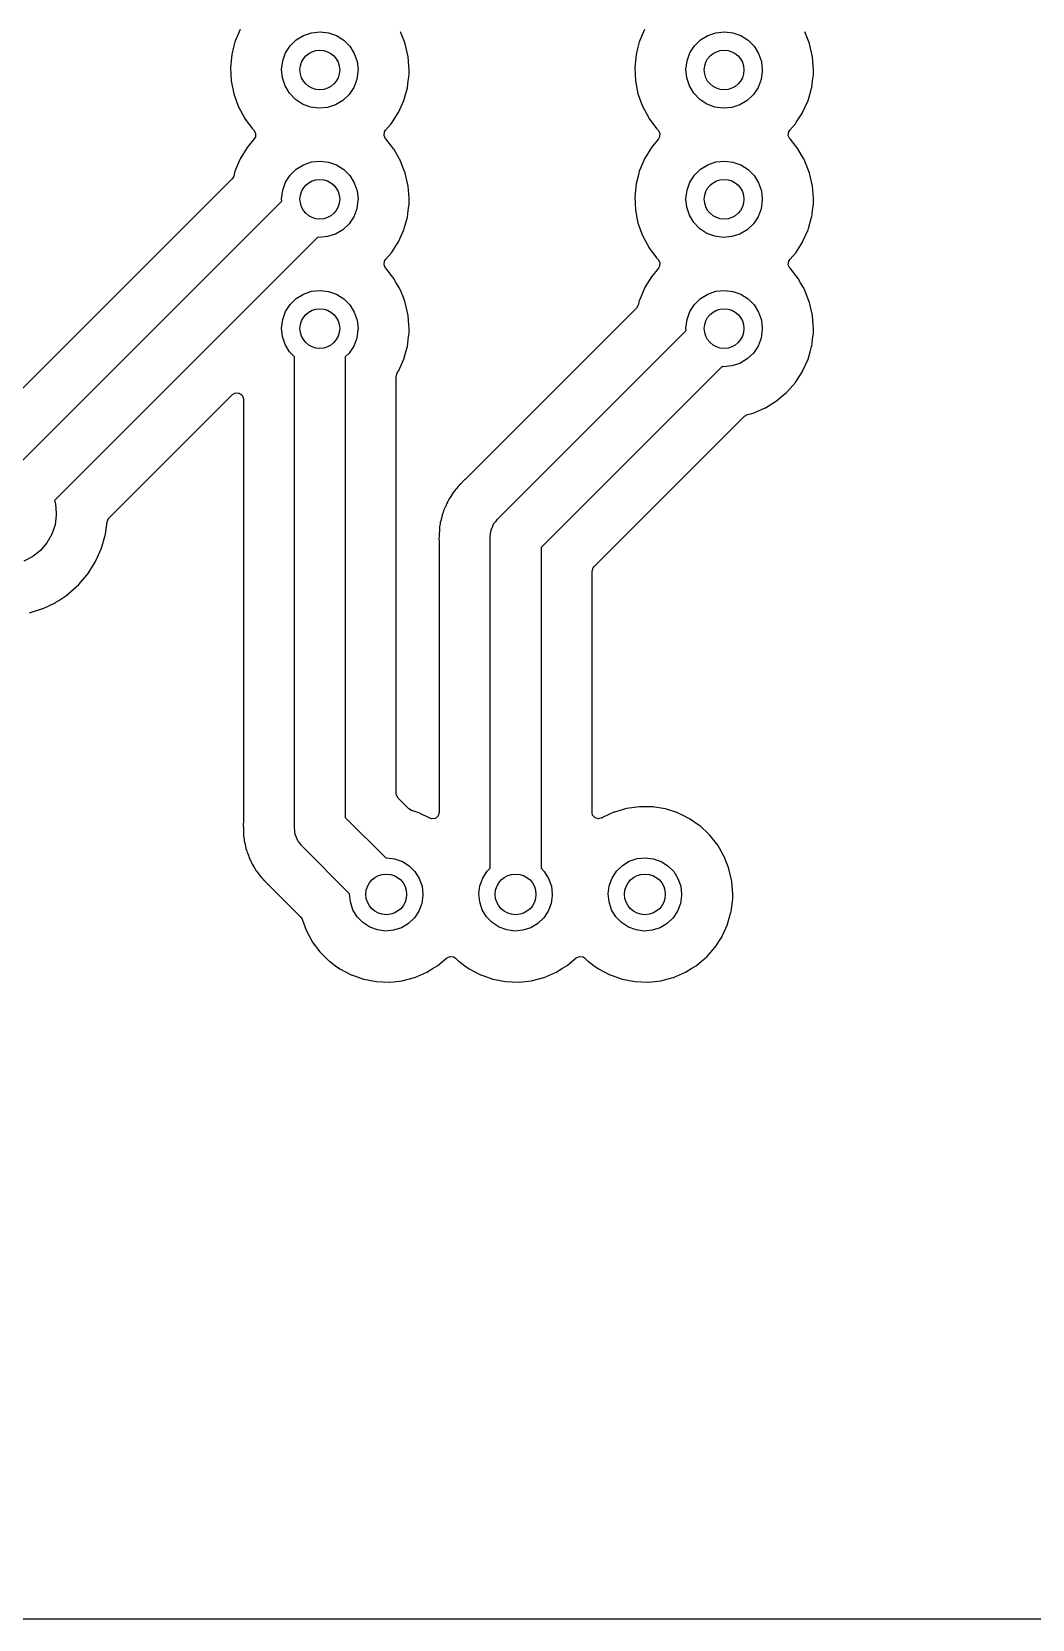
# Model space of a CAD drawing. Extents: x 1.63 to 4.81, y -6.15 to -3.83.
# Drawn here: x 3.259 to 4.032, y -6.148 to -4.92 of the extents above; entities that cross this region are included whole.
import ezdxf

# ---------------------------------------------------------------- set-up
doc = ezdxf.new("R2010")
doc.units = 0
doc.header["$MEASUREMENT"] = 0
doc.layers.add('BLACK', color=7, linetype='CONTINUOUS')

msp = doc.modelspace()

# ---------------------------------------------------------------- linework, layer by layer
at = {"layer": 'BLACK', "linetype": 'CONTINUOUS'}
for p, q in [((3.41965, -4.91879), (3.41587, -4.92781)), ((3.46312, -4.92673), (3.46873, -4.92328)), ((3.46873, -4.92328), (3.47496, -4.92116)), ((3.47496, -4.92116), (3.48151, -4.92047)), ((3.48151, -4.92047), (3.48804, -4.92125)), ((3.48804, -4.92125), (3.49424, -4.92346)), ((3.54732, -4.92962), (3.54374, -4.92042)), ((3.73225, -4.91879), (3.72847, -4.92781)), ((3.77572, -4.92673), (3.78133, -4.92328)), ((3.78133, -4.92328), (3.78756, -4.92116)), ((3.78756, -4.92116), (3.7941, -4.92047)), ((3.7941, -4.92047), (3.80064, -4.92125)), ((3.80064, -4.92125), (3.80684, -4.92346)), ((3.85992, -4.92962), (3.85634, -4.92042)), ((3.41464, -4.93247), (3.41324, -4.938)), ((3.41571, -4.92825), (3.41464, -4.93247)), ((3.41576, -4.92807), (3.41571, -4.92825)), ((3.41571, -4.92825), (3.41571, -4.92825)), ((3.41587, -4.92781), (3.41576, -4.92807)), ((3.45485, -4.93687), (3.45842, -4.93134)), ((3.45842, -4.93134), (3.46312, -4.92673)), ((3.49424, -4.92346), (3.4998, -4.92699)), ((3.4998, -4.92699), (3.50444, -4.93166)), ((3.50444, -4.93166), (3.50793, -4.93724)), ((3.54739, -4.92979), (3.54732, -4.92962)), ((3.54965, -4.93978), (3.54739, -4.92979)), ((3.72724, -4.93247), (3.72584, -4.938)), ((3.72831, -4.92825), (3.72724, -4.93247)), ((3.72836, -4.92807), (3.72831, -4.92825)), ((3.72831, -4.92825), (3.72831, -4.92825)), ((3.72847, -4.92781), (3.72836, -4.92807)), ((3.76745, -4.93687), (3.77102, -4.93134)), ((3.77102, -4.93134), (3.77572, -4.92673)), ((3.80684, -4.92346), (3.8124, -4.92699)), ((3.8124, -4.92699), (3.81704, -4.93166)), ((3.81704, -4.93166), (3.82053, -4.93724)), ((3.85999, -4.92979), (3.85992, -4.92962)), ((3.86225, -4.93978), (3.85999, -4.92979)), ((3.41324, -4.938), (3.41221, -4.94819)), ((3.45177, -4.94959), (3.4526, -4.94306)), ((3.4526, -4.94306), (3.45485, -4.93687)), ((3.50793, -4.93724), (3.51009, -4.94346)), ((3.51009, -4.94346), (3.51083, -4.95)), ((3.54966, -4.93997), (3.54965, -4.93978)), ((3.54992, -4.94346), (3.54966, -4.93997)), ((3.54966, -4.93997), (3.54966, -4.93997)), ((3.55041, -4.95), (3.54992, -4.94346)), ((3.72584, -4.938), (3.72481, -4.94819)), ((3.76437, -4.94959), (3.7652, -4.94306)), ((3.7652, -4.94306), (3.76745, -4.93687)), ((3.82053, -4.93724), (3.82269, -4.94346)), ((3.82269, -4.94346), (3.82343, -4.95)), ((3.86226, -4.93997), (3.86225, -4.93978)), ((3.86252, -4.94346), (3.86226, -4.93997)), ((3.86226, -4.93997), (3.86226, -4.93997)), ((3.86301, -4.95), (3.86252, -4.94346)), ((3.41221, -4.94819), (3.4127, -4.95842)), ((3.4127, -4.95842), (3.4147, -4.96847)), ((3.45242, -4.95614), (3.45177, -4.94959)), ((3.45449, -4.96239), (3.45242, -4.95614)), ((3.5099, -4.95734), (3.50756, -4.9635)), ((3.51082, -4.95082), (3.5099, -4.95734)), ((3.51083, -4.95), (3.51082, -4.95082)), ((3.54902, -4.96378), (3.5497, -4.95849)), ((3.5497, -4.95849), (3.5503, -4.95374)), ((3.5503, -4.95374), (3.55032, -4.95362)), ((3.5503, -4.95374), (3.5503, -4.95374)), ((3.55032, -4.95362), (3.55041, -4.95)), ((3.72481, -4.94819), (3.7253, -4.95842)), ((3.7253, -4.95842), (3.7273, -4.96847)), ((3.76502, -4.95614), (3.76437, -4.94959)), ((3.76709, -4.96239), (3.76502, -4.95614)), ((3.8225, -4.95734), (3.82016, -4.9635)), ((3.82341, -4.95082), (3.8225, -4.95734)), ((3.82343, -4.95), (3.82341, -4.95082)), ((3.86162, -4.96378), (3.86229, -4.95849)), ((3.86229, -4.95849), (3.8629, -4.95374)), ((3.8629, -4.95374), (3.86291, -4.95362)), ((3.8629, -4.95374), (3.8629, -4.95374)), ((3.86291, -4.95362), (3.86301, -4.95)), ((3.4147, -4.96847), (3.41816, -4.97811)), ((3.4579, -4.96802), (3.45449, -4.96239)), ((3.46248, -4.97275), (3.4579, -4.96802)), ((3.50392, -4.96898), (3.49915, -4.97352)), ((3.50756, -4.9635), (3.50392, -4.96898)), ((3.54624, -4.97364), (3.54753, -4.96907)), ((3.54753, -4.96907), (3.54897, -4.96396)), ((3.54897, -4.96396), (3.54902, -4.96378)), ((3.54897, -4.96396), (3.54897, -4.96396)), ((3.7273, -4.96847), (3.73076, -4.97811)), ((3.7705, -4.96802), (3.76709, -4.96239)), ((3.77508, -4.97275), (3.7705, -4.96802)), ((3.81652, -4.96898), (3.81175, -4.97352)), ((3.82016, -4.9635), (3.81652, -4.96898)), ((3.85884, -4.97364), (3.86013, -4.96907)), ((3.86013, -4.96907), (3.86157, -4.96396)), ((3.86157, -4.96396), (3.86162, -4.96378)), ((3.86157, -4.96396), (3.86157, -4.96396)), ((3.41816, -4.97811), (3.42301, -4.98713)), ((3.46799, -4.97636), (3.46248, -4.97275)), ((3.47416, -4.97865), (3.46799, -4.97636)), ((3.48068, -4.97952), (3.47416, -4.97865)), ((3.48724, -4.97892), (3.48068, -4.97952)), ((3.4935, -4.97689), (3.48724, -4.97892)), ((3.49915, -4.97352), (3.4935, -4.97689)), ((3.53739, -4.99019), (3.54194, -4.98313)), ((3.54194, -4.98313), (3.54203, -4.98298)), ((3.54203, -4.98298), (3.54624, -4.97364)), ((3.73076, -4.97811), (3.73561, -4.98713)), ((3.78058, -4.97636), (3.77508, -4.97275)), ((3.78675, -4.97865), (3.78058, -4.97636)), ((3.79328, -4.97952), (3.78675, -4.97865)), ((3.79983, -4.97892), (3.79328, -4.97952)), ((3.8061, -4.97689), (3.79983, -4.97892)), ((3.81175, -4.97352), (3.8061, -4.97689)), ((3.84999, -4.99019), (3.85453, -4.98313)), ((3.85453, -4.98313), (3.85463, -4.98298)), ((3.85463, -4.98298), (3.85884, -4.97364)), ((3.42301, -4.98713), (3.42312, -4.98728)), ((3.42312, -4.98728), (3.42312, -4.98728)), ((3.42312, -4.98728), (3.42903, -4.99519)), ((3.42903, -4.99519), (3.42903, -4.99519)), ((3.42903, -4.99519), (3.42914, -4.99534)), ((3.42914, -4.99534), (3.42927, -4.99547)), ((3.42927, -4.99547), (3.43028, -4.99647)), ((3.43028, -4.99647), (3.43163, -4.99892)), ((3.53125, -4.99795), (3.53209, -4.99661)), ((3.53209, -4.99661), (3.53637, -4.99173)), ((3.53637, -4.99173), (3.53649, -4.99159)), ((3.53649, -4.99159), (3.53739, -4.99019)), ((3.73561, -4.98713), (3.73572, -4.98728)), ((3.73572, -4.98728), (3.73572, -4.98728)), ((3.73572, -4.98728), (3.74163, -4.99519)), ((3.74163, -4.99519), (3.74163, -4.99519)), ((3.74163, -4.99519), (3.74174, -4.99534)), ((3.74174, -4.99534), (3.74187, -4.99547)), ((3.74187, -4.99547), (3.74288, -4.99647)), ((3.74288, -4.99647), (3.74423, -4.99892)), ((3.84385, -4.99795), (3.84469, -4.99661)), ((3.84469, -4.99661), (3.84897, -4.99173)), ((3.84897, -4.99173), (3.84909, -4.99159)), ((3.84909, -4.99159), (3.84999, -4.99019)), ((3.43061, -5.00317), (3.42504, -5.00987)), ((3.43145, -5.00171), (3.43061, -5.00317)), ((3.43163, -4.99892), (3.43145, -5.00171)), ((3.53093, -5.00072), (3.53125, -4.99795)), ((3.53216, -5.00322), (3.53093, -5.00072)), ((3.53225, -5.00331), (3.53216, -5.00322)), ((3.53859, -5.01135), (3.53225, -5.00331)), ((3.7432, -5.00317), (3.73763, -5.00987)), ((3.74405, -5.00171), (3.7432, -5.00317)), ((3.74423, -4.99892), (3.74405, -5.00171)), ((3.84353, -5.00072), (3.84385, -4.99795)), ((3.84476, -5.00322), (3.84353, -5.00072)), ((3.84485, -5.00331), (3.84476, -5.00322)), ((3.85119, -5.01135), (3.84485, -5.00331)), ((3.41965, -5.01879), (3.4159, -5.02774)), ((3.41972, -5.01862), (3.41965, -5.01879)), ((3.41965, -5.01879), (3.41965, -5.01879)), ((3.42504, -5.00987), (3.41972, -5.01862)), ((3.46873, -5.02328), (3.47496, -5.02116)), ((3.47496, -5.02116), (3.48151, -5.02047)), ((3.48151, -5.02047), (3.48804, -5.02125)), ((3.48804, -5.02125), (3.49424, -5.02346)), ((3.53869, -5.01151), (3.53859, -5.01135)), ((3.54273, -5.01859), (3.53869, -5.01151)), ((3.54368, -5.02025), (3.54273, -5.01859)), ((3.54374, -5.02042), (3.54368, -5.02025)), ((3.54713, -5.02913), (3.54374, -5.02042)), ((3.54374, -5.02042), (3.54374, -5.02042)), ((3.73225, -5.01879), (3.7285, -5.02774)), ((3.73232, -5.01862), (3.73225, -5.01879)), ((3.73225, -5.01879), (3.73225, -5.01879)), ((3.73763, -5.00987), (3.73232, -5.01862)), ((3.78133, -5.02328), (3.78756, -5.02116)), ((3.78756, -5.02116), (3.7941, -5.02047)), ((3.7941, -5.02047), (3.80064, -5.02125)), ((3.80064, -5.02125), (3.80684, -5.02346)), ((3.85128, -5.01151), (3.85119, -5.01135)), ((3.85533, -5.01859), (3.85128, -5.01151)), ((3.85628, -5.02025), (3.85533, -5.01859)), ((3.85634, -5.02042), (3.85628, -5.02025)), ((3.85973, -5.02913), (3.85634, -5.02042)), ((3.85634, -5.02042), (3.85634, -5.02042)), ((3.41476, -5.03201), (3.41346, -5.0343)), ((3.41571, -5.02825), (3.41476, -5.03201)), ((3.41576, -5.02807), (3.41571, -5.02825)), ((3.4159, -5.02774), (3.41576, -5.02807)), ((3.45485, -5.03687), (3.45842, -5.03134)), ((3.45842, -5.03134), (3.46312, -5.02673)), ((3.46312, -5.02673), (3.46873, -5.02328)), ((3.49424, -5.02346), (3.4998, -5.02699)), ((3.4998, -5.02699), (3.50444, -5.03166)), ((3.50444, -5.03166), (3.50793, -5.03724)), ((3.54739, -5.02979), (3.54713, -5.02913)), ((3.54965, -5.03978), (3.54739, -5.02979)), ((3.72736, -5.03201), (3.72584, -5.038)), ((3.72831, -5.02825), (3.72736, -5.03201)), ((3.72836, -5.02807), (3.72831, -5.02825)), ((3.72831, -5.02825), (3.72831, -5.02825)), ((3.7285, -5.02774), (3.72836, -5.02807)), ((3.76745, -5.03687), (3.77102, -5.03134)), ((3.77102, -5.03134), (3.77572, -5.02673)), ((3.77572, -5.02673), (3.78133, -5.02328)), ((3.80684, -5.02346), (3.8124, -5.02699)), ((3.8124, -5.02699), (3.81704, -5.03166)), ((3.81704, -5.03166), (3.82053, -5.03724)), ((3.85999, -5.02979), (3.85973, -5.02913)), ((3.86225, -5.03978), (3.85999, -5.02979)), ((3.41346, -5.0343), (3.2346, -5.21316)), ((3.45177, -5.04959), (3.4526, -5.04306)), ((3.4526, -5.04306), (3.45485, -5.03687)), ((3.50793, -5.03724), (3.51009, -5.04346)), ((3.51009, -5.04346), (3.51083, -5.05)), ((3.54966, -5.03997), (3.54965, -5.03978)), ((3.55034, -5.04905), (3.54966, -5.03997)), ((3.54966, -5.03997), (3.54966, -5.03997)), ((3.72584, -5.038), (3.72481, -5.04819)), ((3.76437, -5.04959), (3.7652, -5.04306)), ((3.7652, -5.04306), (3.76745, -5.03687)), ((3.82053, -5.03724), (3.82269, -5.04346)), ((3.82269, -5.04346), (3.82343, -5.05)), ((3.86226, -5.03997), (3.86225, -5.03978)), ((3.86294, -5.04905), (3.86226, -5.03997)), ((3.86226, -5.03997), (3.86226, -5.03997)), ((3.24825, -5.25521), (3.45196, -5.0515)), ((3.45196, -5.0515), (3.45177, -5.04959)), ((3.5099, -5.05734), (3.50756, -5.0635)), ((3.51082, -5.05082), (3.5099, -5.05734)), ((3.51083, -5.05), (3.51082, -5.05082)), ((3.54968, -5.0586), (3.5503, -5.05374)), ((3.5503, -5.05374), (3.55032, -5.05362)), ((3.5503, -5.05374), (3.5503, -5.05374)), ((3.55032, -5.05362), (3.55033, -5.05302)), ((3.55033, -5.05302), (3.55041, -5.05012)), ((3.55041, -5.05), (3.55034, -5.04905)), ((3.55041, -5.05012), (3.55041, -5.05)), ((3.72481, -5.04819), (3.7253, -5.05842)), ((3.76502, -5.05614), (3.76437, -5.04959)), ((3.76709, -5.06239), (3.76502, -5.05614)), ((3.8225, -5.05734), (3.82016, -5.0635)), ((3.82341, -5.05082), (3.8225, -5.05734)), ((3.82343, -5.05), (3.82341, -5.05082)), ((3.86228, -5.0586), (3.8629, -5.05374)), ((3.8629, -5.05374), (3.86291, -5.05362)), ((3.8629, -5.05374), (3.8629, -5.05374)), ((3.86291, -5.05362), (3.86293, -5.05302)), ((3.86293, -5.05302), (3.863, -5.05012)), ((3.86301, -5.05), (3.86294, -5.04905)), ((3.863, -5.05012), (3.86301, -5.05)), ((3.50392, -5.06898), (3.49915, -5.07352)), ((3.50756, -5.0635), (3.50392, -5.06898)), ((3.5465, -5.07272), (3.54897, -5.06396)), ((3.54897, -5.06396), (3.54902, -5.06378)), ((3.54897, -5.06396), (3.54897, -5.06396)), ((3.54902, -5.06378), (3.54968, -5.0586)), ((3.7253, -5.05842), (3.7273, -5.06847)), ((3.7273, -5.06847), (3.73076, -5.07811)), ((3.7705, -5.06802), (3.76709, -5.06239)), ((3.77508, -5.07275), (3.7705, -5.06802)), ((3.81652, -5.06898), (3.81175, -5.07352)), ((3.82016, -5.0635), (3.81652, -5.06898)), ((3.8591, -5.07272), (3.86157, -5.06396)), ((3.86157, -5.06396), (3.86162, -5.06378)), ((3.86157, -5.06396), (3.86157, -5.06396)), ((3.86162, -5.06378), (3.86228, -5.0586)), ((3.47974, -5.0794), (3.27608, -5.28306)), ((3.48068, -5.07952), (3.47974, -5.0794)), ((3.48724, -5.07892), (3.48068, -5.07952)), ((3.4935, -5.07689), (3.48724, -5.07892)), ((3.49915, -5.07352), (3.4935, -5.07689)), ((3.54203, -5.08298), (3.54624, -5.07364)), ((3.54624, -5.07364), (3.5465, -5.07272)), ((3.73076, -5.07811), (3.73561, -5.08713)), ((3.78058, -5.07636), (3.77508, -5.07275)), ((3.78675, -5.07865), (3.78058, -5.07636)), ((3.79328, -5.07952), (3.78675, -5.07865)), ((3.79983, -5.07892), (3.79328, -5.07952)), ((3.8061, -5.07689), (3.79983, -5.07892)), ((3.81175, -5.07352), (3.8061, -5.07689)), ((3.85463, -5.08298), (3.85884, -5.07364)), ((3.85884, -5.07364), (3.8591, -5.07272)), ((3.53209, -5.09661), (3.53637, -5.09173)), ((3.53637, -5.09173), (3.53649, -5.09159)), ((3.53649, -5.09159), (3.53667, -5.09132)), ((3.53667, -5.09132), (3.54194, -5.08313)), ((3.54194, -5.08313), (3.54203, -5.08298)), ((3.73561, -5.08713), (3.73572, -5.08728)), ((3.73572, -5.08728), (3.73572, -5.08728)), ((3.73572, -5.08728), (3.74163, -5.09519)), ((3.74163, -5.09519), (3.74163, -5.09519)), ((3.74163, -5.09519), (3.74174, -5.09534)), ((3.84469, -5.09661), (3.84897, -5.09173)), ((3.84897, -5.09173), (3.84909, -5.09159)), ((3.84909, -5.09159), (3.84927, -5.09132)), ((3.84927, -5.09132), (3.85326, -5.08512)), ((3.85326, -5.08512), (3.85453, -5.08313)), ((3.85453, -5.08313), (3.85463, -5.08298)), ((3.53093, -5.10072), (3.53125, -5.09795)), ((3.53216, -5.10322), (3.53093, -5.10072)), ((3.53125, -5.09795), (3.53209, -5.09661)), ((3.53225, -5.10331), (3.53216, -5.10322)), ((3.53859, -5.11135), (3.53225, -5.10331)), ((3.7432, -5.10317), (3.73763, -5.10987)), ((3.74174, -5.09534), (3.74187, -5.09547)), ((3.74187, -5.09547), (3.74288, -5.09647)), ((3.74288, -5.09647), (3.74423, -5.09892)), ((3.74405, -5.10171), (3.7432, -5.10317)), ((3.74423, -5.09892), (3.74405, -5.10171)), ((3.84353, -5.10072), (3.84385, -5.09795)), ((3.84476, -5.10322), (3.84353, -5.10072)), ((3.84385, -5.09795), (3.84469, -5.09661)), ((3.84485, -5.10331), (3.84476, -5.10322)), ((3.85119, -5.11135), (3.84485, -5.10331)), ((3.5404, -5.11451), (3.53859, -5.11135)), ((3.54238, -5.11797), (3.5404, -5.11451)), ((3.54368, -5.12025), (3.54238, -5.11797)), ((3.73225, -5.11879), (3.72938, -5.12563)), ((3.73232, -5.11862), (3.73225, -5.11879)), ((3.73225, -5.11879), (3.73225, -5.11879)), ((3.73763, -5.10987), (3.73232, -5.11862)), ((3.85299, -5.11451), (3.85119, -5.11135)), ((3.85498, -5.11797), (3.85299, -5.11451)), ((3.85628, -5.12025), (3.85498, -5.11797)), ((3.45485, -5.13687), (3.45842, -5.13134)), ((3.45842, -5.13134), (3.46312, -5.12673)), ((3.46312, -5.12673), (3.46873, -5.12328)), ((3.46873, -5.12328), (3.47496, -5.12116)), ((3.47496, -5.12116), (3.48151, -5.12047)), ((3.48151, -5.12047), (3.48804, -5.12125)), ((3.48804, -5.12125), (3.49424, -5.12346)), ((3.49424, -5.12346), (3.4998, -5.12699)), ((3.4998, -5.12699), (3.50444, -5.13166)), ((3.50444, -5.13166), (3.50793, -5.13724)), ((3.54374, -5.12042), (3.54368, -5.12025)), ((3.54589, -5.12594), (3.54374, -5.12042)), ((3.54374, -5.12042), (3.54374, -5.12042)), ((3.54739, -5.12979), (3.54589, -5.12594)), ((3.54965, -5.13978), (3.54739, -5.12979)), ((3.72736, -5.13201), (3.72606, -5.1343)), ((3.72831, -5.12825), (3.72736, -5.13201)), ((3.72836, -5.12807), (3.72831, -5.12825)), ((3.72938, -5.12563), (3.72836, -5.12807)), ((3.76745, -5.13687), (3.77102, -5.13134)), ((3.77102, -5.13134), (3.77572, -5.12673)), ((3.77572, -5.12673), (3.78133, -5.12328)), ((3.78133, -5.12328), (3.78756, -5.12116)), ((3.78756, -5.12116), (3.7941, -5.12047)), ((3.7941, -5.12047), (3.80064, -5.12125)), ((3.80064, -5.12125), (3.80684, -5.12346)), ((3.80684, -5.12346), (3.8124, -5.12699)), ((3.8124, -5.12699), (3.81704, -5.13166)), ((3.81704, -5.13166), (3.82053, -5.13724)), ((3.85634, -5.12042), (3.85628, -5.12025)), ((3.85849, -5.12594), (3.85634, -5.12042)), ((3.85634, -5.12042), (3.85634, -5.12042)), ((3.85999, -5.12979), (3.85849, -5.12594)), ((3.86225, -5.13978), (3.85999, -5.12979)), ((3.45177, -5.14959), (3.4526, -5.14306)), ((3.4526, -5.14306), (3.45485, -5.13687)), ((3.50793, -5.13724), (3.51009, -5.14346)), ((3.51009, -5.14346), (3.51083, -5.15)), ((3.54966, -5.13997), (3.54965, -5.13978)), ((3.55022, -5.14742), (3.54966, -5.13997)), ((3.54966, -5.13997), (3.54966, -5.13997)), ((3.72606, -5.1343), (3.59413, -5.26623)), ((3.76437, -5.14959), (3.7652, -5.14306)), ((3.7652, -5.14306), (3.76745, -5.13687)), ((3.82053, -5.13724), (3.82269, -5.14346)), ((3.82269, -5.14346), (3.82343, -5.15)), ((3.86226, -5.13997), (3.86225, -5.13978)), ((3.86282, -5.14742), (3.86226, -5.13997)), ((3.86226, -5.13997), (3.86226, -5.13997)), ((3.45242, -5.15614), (3.45177, -5.14959)), ((3.45449, -5.16239), (3.45242, -5.15614)), ((3.51082, -5.15082), (3.5099, -5.15734)), ((3.51083, -5.15), (3.51082, -5.15082)), ((3.54902, -5.16378), (3.54999, -5.1562)), ((3.54999, -5.1562), (3.5503, -5.15374)), ((3.55041, -5.15), (3.55022, -5.14742)), ((3.5503, -5.15374), (3.55032, -5.15362)), ((3.5503, -5.15374), (3.5503, -5.15374)), ((3.55032, -5.15362), (3.55034, -5.15285)), ((3.55034, -5.15285), (3.55041, -5.15012)), ((3.55041, -5.15012), (3.55041, -5.15)), ((3.61876, -5.2973), (3.76456, -5.1515)), ((3.76456, -5.1515), (3.76437, -5.14959)), ((3.82341, -5.15082), (3.8225, -5.15734)), ((3.82343, -5.15), (3.82341, -5.15082)), ((3.86162, -5.16378), (3.86258, -5.1562)), ((3.86258, -5.1562), (3.8629, -5.15374)), ((3.86301, -5.15), (3.86282, -5.14742)), ((3.8629, -5.15374), (3.86291, -5.15362)), ((3.8629, -5.15374), (3.8629, -5.15374)), ((3.86291, -5.15362), (3.86293, -5.15285)), ((3.86293, -5.15285), (3.863, -5.15012)), ((3.863, -5.15012), (3.86301, -5.15)), ((3.4579, -5.16802), (3.45449, -5.16239)), ((3.46161, -5.17186), (3.4579, -5.16802)), ((3.50756, -5.1635), (3.50392, -5.16898)), ((3.5099, -5.15734), (3.50756, -5.1635)), ((3.54624, -5.17364), (3.54784, -5.16799)), ((3.54784, -5.16799), (3.54897, -5.16396)), ((3.54897, -5.16396), (3.54902, -5.16378)), ((3.54897, -5.16396), (3.54897, -5.16396)), ((3.82016, -5.1635), (3.81652, -5.16898)), ((3.8225, -5.15734), (3.82016, -5.1635)), ((3.85884, -5.17364), (3.86043, -5.16799)), ((3.86043, -5.16799), (3.86157, -5.16396)), ((3.86157, -5.16396), (3.86162, -5.16378)), ((3.86157, -5.16396), (3.86157, -5.16396)), ((3.46161, -5.53622), (3.46161, -5.17186)), ((3.50392, -5.16898), (3.50098, -5.17177)), ((3.50098, -5.17177), (3.50098, -5.52807)), ((3.54203, -5.18298), (3.54624, -5.17364)), ((3.79234, -5.1794), (3.65236, -5.31937)), ((3.79328, -5.17952), (3.79234, -5.1794)), ((3.79983, -5.17892), (3.79328, -5.17952)), ((3.8061, -5.17689), (3.79983, -5.17892)), ((3.81175, -5.17352), (3.8061, -5.17689)), ((3.81652, -5.16898), (3.81175, -5.17352)), ((3.85463, -5.18298), (3.85884, -5.17364)), ((3.54037, -5.18702), (3.54116, -5.18433)), ((3.54037, -5.5097), (3.54037, -5.18702)), ((3.54116, -5.18433), (3.54194, -5.18313)), ((3.54194, -5.18313), (3.54203, -5.18298)), ((3.84234, -5.19929), (3.84909, -5.19159)), ((3.84909, -5.19159), (3.85039, -5.18957)), ((3.85039, -5.18957), (3.85453, -5.18313)), ((3.85453, -5.18313), (3.85463, -5.18298)), ((3.31821, -5.29663), (3.41376, -5.20109)), ((3.41376, -5.20109), (3.41621, -5.19975)), ((3.41621, -5.19975), (3.419, -5.19995)), ((3.419, -5.19995), (3.42123, -5.20162)), ((3.42123, -5.20162), (3.42221, -5.20424)), ((3.42221, -5.20424), (3.42222, -5.2046)), ((3.42222, -5.2046), (3.42222, -5.53166)), ((3.83452, -5.20591), (3.83959, -5.20162)), ((3.83959, -5.20162), (3.8422, -5.19941)), ((3.8422, -5.19941), (3.84234, -5.19929)), ((3.8422, -5.19941), (3.8422, -5.19941)), ((3.6932, -5.33424), (3.80961, -5.21783)), ((3.80961, -5.21783), (3.81186, -5.21654)), ((3.81186, -5.21654), (3.81622, -5.21539)), ((3.81622, -5.21539), (3.8164, -5.21535)), ((3.81622, -5.21539), (3.81622, -5.21539)), ((3.8164, -5.21535), (3.81765, -5.21481)), ((3.81765, -5.21481), (3.82564, -5.21137)), ((3.82564, -5.21137), (3.82581, -5.2113)), ((3.82564, -5.21137), (3.82564, -5.21137)), ((3.82581, -5.2113), (3.83452, -5.20591)), ((3.59318, -5.26704), (3.59037, -5.26998)), ((3.59332, -5.26689), (3.59318, -5.26704)), ((3.59318, -5.26704), (3.59318, -5.26704)), ((3.59348, -5.26677), (3.59332, -5.26689)), ((3.5936, -5.26669), (3.59348, -5.26677)), ((3.59348, -5.26677), (3.59348, -5.26677)), ((3.59413, -5.26623), (3.5936, -5.26669)), ((3.58296, -5.27925), (3.5828, -5.2795)), ((3.58437, -5.27689), (3.58296, -5.27925)), ((3.58448, -5.27671), (3.58437, -5.27689)), ((3.58545, -5.27557), (3.58448, -5.27671)), ((3.58576, -5.27516), (3.58545, -5.27557)), ((3.5865, -5.27408), (3.58576, -5.27516)), ((3.58661, -5.27392), (3.5865, -5.27408)), ((3.58865, -5.27178), (3.58661, -5.27392)), ((3.58885, -5.27156), (3.58865, -5.27178)), ((3.5891, -5.27127), (3.58885, -5.27156)), ((3.58916, -5.27119), (3.5891, -5.27127)), ((3.5891, -5.27127), (3.5891, -5.27127)), ((3.59029, -5.27006), (3.58916, -5.27119)), ((3.59037, -5.26998), (3.59029, -5.27006)), ((3.27608, -5.28306), (3.27681, -5.28546)), ((3.27681, -5.28546), (3.27756, -5.29311)), ((3.57699, -5.29095), (3.57664, -5.2922)), ((3.57705, -5.29075), (3.57699, -5.29095)), ((3.57699, -5.29095), (3.57699, -5.29095)), ((3.57829, -5.28807), (3.57705, -5.29075)), ((3.57841, -5.2878), (3.57829, -5.28807)), ((3.57942, -5.28524), (3.57841, -5.2878)), ((3.57949, -5.28505), (3.57942, -5.28524)), ((3.57942, -5.28524), (3.57942, -5.28524)), ((3.58026, -5.28376), (3.57949, -5.28505)), ((3.5805, -5.2833), (3.58026, -5.28376)), ((3.58105, -5.28213), (3.5805, -5.2833)), ((3.58114, -5.28194), (3.58105, -5.28213)), ((3.58105, -5.28213), (3.58105, -5.28213)), ((3.5828, -5.2795), (3.58114, -5.28194)), ((3.27658, -5.30183), (3.27416, -5.30912)), ((3.27754, -5.29421), (3.27658, -5.30183)), ((3.27756, -5.29311), (3.27754, -5.29421)), ((3.31551, -5.30912), (3.3168, -5.29948)), ((3.3168, -5.29948), (3.31794, -5.29692)), ((3.31794, -5.29692), (3.31821, -5.29663)), ((3.57388, -5.30379), (3.57375, -5.30654)), ((3.57389, -5.30359), (3.57388, -5.30379)), ((3.57394, -5.30339), (3.57389, -5.30359)), ((3.57421, -5.30212), (3.57394, -5.30339)), ((3.57394, -5.30339), (3.57394, -5.30339)), ((3.57429, -5.30161), (3.57421, -5.30212)), ((3.57443, -5.30032), (3.57429, -5.30161)), ((3.57445, -5.30011), (3.57443, -5.30032)), ((3.57508, -5.29784), (3.57445, -5.30011)), ((3.57524, -5.29726), (3.57508, -5.29784)), ((3.57531, -5.29698), (3.57524, -5.29726)), ((3.57589, -5.29429), (3.57531, -5.29698)), ((3.57593, -5.29409), (3.57589, -5.29429)), ((3.57648, -5.29269), (3.57593, -5.29409)), ((3.57664, -5.2922), (3.57648, -5.29269)), ((3.61385, -5.30547), (3.61471, -5.30365)), ((3.61471, -5.30365), (3.61541, -5.30177)), ((3.61541, -5.30177), (3.61589, -5.30113)), ((3.61589, -5.30113), (3.61622, -5.30041)), ((3.61622, -5.30041), (3.61755, -5.29891)), ((3.61755, -5.29891), (3.61876, -5.2973)), ((3.27036, -5.3158), (3.26534, -5.32162)), ((3.27416, -5.30912), (3.27036, -5.3158)), ((3.31248, -5.31986), (3.31551, -5.30912)), ((3.5736, -5.30988), (3.57344, -5.31329)), ((3.57344, -5.31329), (3.57346, -5.31349)), ((3.57346, -5.31349), (3.57357, -5.31442)), ((3.57357, -5.31442), (3.5736, -5.315)), ((3.57373, -5.30683), (3.5736, -5.30804)), ((3.5736, -5.30804), (3.5736, -5.30964)), ((3.5736, -5.30964), (3.5736, -5.30988)), ((3.5736, -5.315), (3.5736, -5.52427)), ((3.57375, -5.30654), (3.57373, -5.30683)), ((3.61299, -5.31098), (3.6133, -5.309)), ((3.61299, -5.31122), (3.61299, -5.31098)), ((3.61299, -5.56745), (3.61299, -5.31122)), ((3.6133, -5.309), (3.61345, -5.30699)), ((3.61345, -5.30699), (3.61373, -5.30625)), ((3.61373, -5.30625), (3.61385, -5.30547)), ((3.25928, -5.32635), (3.25243, -5.32982)), ((3.26534, -5.32162), (3.25928, -5.32635)), ((3.30797, -5.33006), (3.31248, -5.31986)), ((3.65236, -5.31937), (3.65236, -5.56744)), ((3.29489, -5.34806), (3.30207, -5.33952)), ((3.30207, -5.33952), (3.30797, -5.33006)), ((3.69175, -5.33774), (3.69254, -5.33506)), ((3.69175, -5.52425), (3.69175, -5.33774)), ((3.69254, -5.33506), (3.6932, -5.33424)), ((3.28658, -5.3555), (3.29489, -5.34806)), ((3.26741, -5.36645), (3.27715, -5.36177)), ((3.27715, -5.36177), (3.27731, -5.3617)), ((3.27715, -5.36177), (3.27715, -5.36177)), ((3.27731, -5.3617), (3.27948, -5.36025)), ((3.27948, -5.36025), (3.28644, -5.3556)), ((3.28644, -5.3556), (3.28658, -5.3555)), ((3.28644, -5.3556), (3.28644, -5.3556)), ((3.25679, -5.36984), (3.26709, -5.36658)), ((3.26709, -5.36658), (3.26726, -5.36653)), ((3.26709, -5.36658), (3.26709, -5.36658)), ((3.26726, -5.36653), (3.26741, -5.36645)), ((3.26741, -5.36645), (3.26741, -5.36645)), ((3.54049, -5.51075), (3.54037, -5.5097)), ((3.54183, -5.5132), (3.54049, -5.51075)), ((3.55009, -5.52147), (3.54183, -5.5132)), ((3.55209, -5.52269), (3.55009, -5.52147)), ((3.55812, -5.52462), (3.55209, -5.52269)), ((3.55829, -5.5247), (3.55812, -5.52462)), ((3.56645, -5.52872), (3.55829, -5.5247)), ((3.55829, -5.5247), (3.55829, -5.5247)), ((3.5736, -5.52427), (3.57281, -5.52696)), ((3.69222, -5.52635), (3.69175, -5.52425)), ((3.70872, -5.52405), (3.70528, -5.52564)), ((3.70889, -5.52397), (3.70872, -5.52405)), ((3.70872, -5.52405), (3.70872, -5.52405)), ((3.70907, -5.52392), (3.70889, -5.52397)), ((3.71838, -5.52121), (3.70907, -5.52392)), ((3.70907, -5.52392), (3.70907, -5.52392)), ((3.71855, -5.52116), (3.71838, -5.52121)), ((3.71838, -5.52121), (3.71838, -5.52121)), ((3.72853, -5.5198), (3.71855, -5.52116)), ((3.72871, -5.5198), (3.72853, -5.5198)), ((3.73371, -5.51987), (3.72871, -5.5198)), ((3.72871, -5.5198), (3.72871, -5.5198)), ((3.7386, -5.51993), (3.73371, -5.51987)), ((3.73878, -5.51996), (3.7386, -5.51993)), ((3.74835, -5.52152), (3.73878, -5.51996)), ((3.73878, -5.51996), (3.73878, -5.51996)), ((3.74853, -5.52155), (3.74835, -5.52152)), ((3.74835, -5.52152), (3.74835, -5.52152)), ((3.75812, -5.52462), (3.74853, -5.52155)), ((3.75829, -5.5247), (3.75812, -5.52462)), ((3.76163, -5.52635), (3.75829, -5.5247)), ((3.75829, -5.5247), (3.75829, -5.5247)), ((3.42217, -5.53236), (3.42213, -5.5327)), ((3.42213, -5.5327), (3.42213, -5.53291)), ((3.42213, -5.53291), (3.42213, -5.53291)), ((3.42213, -5.53291), (3.42222, -5.53697)), ((3.42222, -5.53166), (3.42217, -5.53236)), ((3.42222, -5.53697), (3.42222, -5.53709)), ((3.42222, -5.53709), (3.42222, -5.53868)), ((3.4619, -5.53821), (3.46161, -5.53622)), ((3.50098, -5.52807), (3.53224, -5.55932)), ((3.56794, -5.52918), (3.56645, -5.52872)), ((3.5707, -5.52879), (3.56794, -5.52918)), ((3.57281, -5.52696), (3.5707, -5.52879)), ((3.69407, -5.52844), (3.69222, -5.52635)), ((3.69676, -5.52921), (3.69407, -5.52844)), ((3.69943, -5.52839), (3.69676, -5.52921)), ((3.69959, -5.52829), (3.69943, -5.52839)), ((3.69975, -5.52819), (3.69959, -5.52829)), ((3.69959, -5.52829), (3.69959, -5.52829)), ((3.70528, -5.52564), (3.69975, -5.52819)), ((3.76715, -5.52907), (3.76163, -5.52635)), ((3.77542, -5.53481), (3.76715, -5.52907)), ((3.77556, -5.53494), (3.77542, -5.53481)), ((3.78171, -5.54072), (3.77556, -5.53494)), ((3.77556, -5.53494), (3.77556, -5.53494)), ((3.42222, -5.53868), (3.42223, -5.53878)), ((3.42223, -5.53878), (3.42223, -5.53878)), ((3.42223, -5.53878), (3.42226, -5.53917)), ((3.42226, -5.53917), (3.42228, -5.53946)), ((3.42228, -5.53946), (3.42235, -5.54242)), ((3.42235, -5.54242), (3.42238, -5.54262)), ((3.42238, -5.54262), (3.42238, -5.54262)), ((3.42238, -5.54262), (3.42263, -5.54389)), ((3.42263, -5.54389), (3.42269, -5.54441)), ((3.42269, -5.54441), (3.42282, -5.5459)), ((3.42282, -5.5459), (3.42287, -5.5461)), ((3.42287, -5.5461), (3.42354, -5.54877)), ((3.42354, -5.54877), (3.4236, -5.54906)), ((3.4236, -5.54906), (3.42411, -5.55176)), ((3.46202, -5.54021), (3.4619, -5.53821)), ((3.46229, -5.54096), (3.46202, -5.54021)), ((3.46241, -5.54175), (3.46229, -5.54096)), ((3.46324, -5.54357), (3.46241, -5.54175)), ((3.46392, -5.54546), (3.46324, -5.54357)), ((3.46439, -5.5461), (3.46392, -5.54546)), ((3.46472, -5.54683), (3.46439, -5.5461)), ((3.46603, -5.54835), (3.46472, -5.54683)), ((3.46721, -5.54997), (3.46603, -5.54835)), ((3.78276, -5.54171), (3.78171, -5.54072)), ((3.78899, -5.54961), (3.78276, -5.54171)), ((3.42411, -5.55176), (3.42415, -5.55196)), ((3.42415, -5.55196), (3.42422, -5.55215)), ((3.42422, -5.55215), (3.42422, -5.55215)), ((3.42422, -5.55215), (3.42467, -5.55337)), ((3.42467, -5.55337), (3.42482, -5.55387)), ((3.42482, -5.55387), (3.42509, -5.55495)), ((3.42509, -5.55495), (3.42518, -5.55532)), ((3.42518, -5.55532), (3.42527, -5.55551)), ((3.42527, -5.55551), (3.42636, -5.55803)), ((3.42636, -5.55803), (3.42647, -5.55831)), ((3.42647, -5.55831), (3.42749, -5.56108)), ((3.42749, -5.56108), (3.42759, -5.56126)), ((3.42759, -5.56126), (3.42823, -5.56239)), ((3.46738, -5.55014), (3.46721, -5.54997)), ((3.50435, -5.58711), (3.46738, -5.55014)), ((3.53224, -5.55932), (3.53288, -5.55925)), ((3.53288, -5.55925), (3.53915, -5.56)), ((3.53915, -5.56), (3.5451, -5.56212)), ((3.72061, -5.56195), (3.72659, -5.55991)), ((3.72659, -5.55991), (3.73288, -5.55925)), ((3.73288, -5.55925), (3.73915, -5.56)), ((3.73915, -5.56), (3.7451, -5.56212)), ((3.79022, -5.55176), (3.78899, -5.54961)), ((3.7938, -5.55803), (3.79022, -5.55176)), ((3.79399, -5.55836), (3.7938, -5.55803)), ((3.79505, -5.56108), (3.79399, -5.55836)), ((3.79678, -5.56555), (3.79505, -5.56108)), ((3.42823, -5.56239), (3.42846, -5.56286)), ((3.42846, -5.56286), (3.42906, -5.56423)), ((3.42906, -5.56423), (3.43066, -5.56671)), ((3.43066, -5.56671), (3.43082, -5.56697)), ((3.43082, -5.56697), (3.43217, -5.56936)), ((3.43217, -5.56936), (3.43217, -5.56936)), ((3.43217, -5.56936), (3.43227, -5.56954)), ((3.43227, -5.56954), (3.4324, -5.5697)), ((3.4324, -5.5697), (3.4324, -5.5697)), ((3.4324, -5.5697), (3.43321, -5.57071)), ((3.43321, -5.57071), (3.43352, -5.57113)), ((3.43352, -5.57113), (3.43433, -5.57239)), ((3.43433, -5.57239), (3.43632, -5.57457)), ((3.5451, -5.56212), (3.55044, -5.56551)), ((3.55044, -5.56551), (3.55489, -5.56999)), ((3.55489, -5.56999), (3.55824, -5.57535)), ((3.60729, -5.57499), (3.61071, -5.56968)), ((3.61071, -5.56968), (3.61299, -5.56745)), ((3.65236, -5.56744), (3.65489, -5.56999)), ((3.65489, -5.56999), (3.65824, -5.57535)), ((3.70729, -5.57499), (3.71071, -5.56968)), ((3.71071, -5.56968), (3.71523, -5.56526)), ((3.71523, -5.56526), (3.72061, -5.56195)), ((3.7451, -5.56212), (3.75044, -5.56551)), ((3.75044, -5.56551), (3.75489, -5.56999)), ((3.75489, -5.56999), (3.75824, -5.57535)), ((3.79764, -5.56774), (3.79678, -5.56555)), ((3.79986, -5.57756), (3.79764, -5.56774)), ((3.43632, -5.57457), (3.43652, -5.5748)), ((3.43652, -5.5748), (3.4372, -5.57564)), ((3.4372, -5.57564), (3.4372, -5.57564)), ((3.4372, -5.57564), (3.43728, -5.57575)), ((3.43728, -5.57575), (3.43841, -5.57688)), ((3.43841, -5.57688), (3.43857, -5.57705)), ((3.43857, -5.57705), (3.44087, -5.57957)), ((3.44087, -5.57957), (3.44103, -5.5797)), ((3.44103, -5.5797), (3.44176, -5.58028)), ((3.44176, -5.58028), (3.4422, -5.58066)), ((3.4422, -5.58066), (3.4664, -5.60487)), ((3.55824, -5.57535), (3.56032, -5.58132)), ((3.56032, -5.58132), (3.56102, -5.5876)), ((3.60433, -5.5872), (3.60513, -5.58093)), ((3.60513, -5.58093), (3.60729, -5.57499)), ((3.65824, -5.57535), (3.66032, -5.58132)), ((3.66032, -5.58132), (3.66102, -5.5876)), ((3.70433, -5.5872), (3.70513, -5.58093)), ((3.70513, -5.58093), (3.70729, -5.57499)), ((3.75824, -5.57535), (3.76032, -5.58132)), ((3.76032, -5.58132), (3.76102, -5.5876)), ((3.8006, -5.5876), (3.79986, -5.57756)), ((3.50433, -5.5872), (3.50435, -5.58711)), ((3.50495, -5.59349), (3.50433, -5.5872)), ((3.50694, -5.59949), (3.50495, -5.59349)), ((3.56013, -5.59465), (3.55789, -5.60056)), ((3.56101, -5.58839), (3.56013, -5.59465)), ((3.56102, -5.5876), (3.56101, -5.58839)), ((3.60495, -5.59349), (3.60433, -5.5872)), ((3.60694, -5.59949), (3.60495, -5.59349)), ((3.66013, -5.59465), (3.65789, -5.60056)), ((3.66101, -5.58839), (3.66013, -5.59465)), ((3.66102, -5.5876), (3.66101, -5.58839)), ((3.70495, -5.59349), (3.70433, -5.5872)), ((3.70694, -5.59949), (3.70495, -5.59349)), ((3.76013, -5.59465), (3.75789, -5.60056)), ((3.76101, -5.58839), (3.76013, -5.59465)), ((3.76102, -5.5876), (3.76101, -5.58839)), ((3.79924, -5.60114), (3.80051, -5.59115)), ((3.80051, -5.59115), (3.8006, -5.5876)), ((3.4664, -5.60487), (3.46756, -5.6067)), ((3.46756, -5.6067), (3.47062, -5.61523)), ((3.51022, -5.60489), (3.50694, -5.59949)), ((3.51461, -5.60944), (3.51022, -5.60489)), ((3.5199, -5.6129), (3.51461, -5.60944)), ((3.54982, -5.61018), (3.54439, -5.61341)), ((3.55439, -5.60582), (3.54982, -5.61018)), ((3.55789, -5.60056), (3.55439, -5.60582)), ((3.61022, -5.60489), (3.60694, -5.59949)), ((3.61461, -5.60944), (3.61022, -5.60489)), ((3.6199, -5.6129), (3.61461, -5.60944)), ((3.64982, -5.61018), (3.64439, -5.61341)), ((3.65439, -5.60582), (3.64982, -5.61018)), ((3.65789, -5.60056), (3.65439, -5.60582)), ((3.71022, -5.60489), (3.70694, -5.59949)), ((3.71461, -5.60944), (3.71022, -5.60489)), ((3.7199, -5.6129), (3.71461, -5.60944)), ((3.74982, -5.61018), (3.74439, -5.61341)), ((3.75439, -5.60582), (3.74982, -5.61018)), ((3.75789, -5.60056), (3.75439, -5.60582)), ((3.79237, -5.62001), (3.79651, -5.61083)), ((3.79651, -5.61083), (3.79656, -5.61065)), ((3.79656, -5.61065), (3.79919, -5.60132)), ((3.79919, -5.60132), (3.79924, -5.60114)), ((3.79919, -5.60132), (3.79919, -5.60132)), ((3.47062, -5.61523), (3.47539, -5.6241)), ((3.52582, -5.6151), (3.5199, -5.6129)), ((3.53208, -5.61594), (3.52582, -5.6151)), ((3.53838, -5.61537), (3.53208, -5.61594)), ((3.54439, -5.61341), (3.53838, -5.61537)), ((3.62582, -5.6151), (3.6199, -5.6129)), ((3.63208, -5.61594), (3.62582, -5.6151)), ((3.63838, -5.61537), (3.63208, -5.61594)), ((3.64439, -5.61341), (3.63838, -5.61537)), ((3.72582, -5.6151), (3.7199, -5.6129)), ((3.73208, -5.61594), (3.72582, -5.6151)), ((3.73838, -5.61537), (3.73208, -5.61594)), ((3.74439, -5.61341), (3.73838, -5.61537)), ((3.78702, -5.62832), (3.79227, -5.62016)), ((3.79227, -5.62016), (3.79237, -5.62001)), ((3.79227, -5.62016), (3.79227, -5.62016)), ((3.47539, -5.6241), (3.4755, -5.62424)), ((3.4755, -5.62424), (3.4755, -5.62424)), ((3.4755, -5.62424), (3.4813, -5.63201)), ((3.4813, -5.63201), (3.4813, -5.63202)), ((3.4813, -5.63202), (3.48141, -5.63216)), ((3.48141, -5.63216), (3.48154, -5.63229)), ((3.48154, -5.63229), (3.48154, -5.63229)), ((3.48154, -5.63229), (3.48644, -5.63715)), ((3.78041, -5.63591), (3.7868, -5.62862)), ((3.7868, -5.62862), (3.78693, -5.62848)), ((3.7868, -5.62862), (3.7868, -5.62862)), ((3.78693, -5.62848), (3.78702, -5.62832)), ((3.48644, -5.63715), (3.48856, -5.63925)), ((3.48856, -5.63925), (3.48871, -5.63936)), ((3.48871, -5.63936), (3.48871, -5.63936)), ((3.48871, -5.63936), (3.49332, -5.64274)), ((3.49332, -5.64274), (3.49668, -5.6452)), ((3.49668, -5.6452), (3.49684, -5.64529)), ((3.49684, -5.64529), (3.49684, -5.64529)), ((3.49684, -5.64529), (3.50543, -5.6498)), ((3.56404, -5.64785), (3.569, -5.64478)), ((3.569, -5.64478), (3.57245, -5.64265)), ((3.57245, -5.64265), (3.5726, -5.64255)), ((3.57245, -5.64265), (3.57245, -5.64265)), ((3.5726, -5.64255), (3.57954, -5.63668)), ((3.57954, -5.63668), (3.58209, -5.63555)), ((3.58209, -5.63555), (3.58486, -5.63598)), ((3.58486, -5.63598), (3.58624, -5.63694)), ((3.58624, -5.63694), (3.58856, -5.63925)), ((3.58856, -5.63925), (3.58871, -5.63936)), ((3.58871, -5.63936), (3.58871, -5.63936)), ((3.58871, -5.63936), (3.59332, -5.64274)), ((3.59332, -5.64274), (3.59668, -5.6452)), ((3.59668, -5.6452), (3.59684, -5.64529)), ((3.59684, -5.64529), (3.59685, -5.64529)), ((3.59685, -5.64529), (3.60543, -5.6498)), ((3.66404, -5.64785), (3.669, -5.64478)), ((3.669, -5.64478), (3.67245, -5.64265)), ((3.67245, -5.64265), (3.6726, -5.64255)), ((3.67245, -5.64265), (3.67245, -5.64265)), ((3.6726, -5.64255), (3.67954, -5.63668)), ((3.67954, -5.63668), (3.68209, -5.63555)), ((3.68209, -5.63555), (3.68486, -5.63598)), ((3.68486, -5.63598), (3.68624, -5.63694)), ((3.68624, -5.63694), (3.68856, -5.63925)), ((3.68856, -5.63925), (3.68871, -5.63936)), ((3.68871, -5.63936), (3.68871, -5.63936)), ((3.68871, -5.63936), (3.69332, -5.64274)), ((3.69332, -5.64274), (3.69668, -5.6452)), ((3.69668, -5.6452), (3.69684, -5.64529)), ((3.69684, -5.64529), (3.69684, -5.64529)), ((3.69684, -5.64529), (3.70543, -5.6498)), ((3.76404, -5.64785), (3.769, -5.64478)), ((3.769, -5.64478), (3.77245, -5.64265)), ((3.77245, -5.64265), (3.7726, -5.64255)), ((3.77245, -5.64265), (3.77245, -5.64265)), ((3.7726, -5.64255), (3.7765, -5.63925)), ((3.7765, -5.63925), (3.78015, -5.63617)), ((3.78015, -5.63617), (3.78029, -5.63605)), ((3.78015, -5.63617), (3.78015, -5.63617)), ((3.78029, -5.63605), (3.78041, -5.63591)), ((3.50543, -5.6498), (3.50543, -5.6498)), ((3.50543, -5.6498), (3.50559, -5.64989)), ((3.50559, -5.64989), (3.50577, -5.64995)), ((3.50577, -5.64995), (3.50577, -5.64995)), ((3.50577, -5.64995), (3.51092, -5.65175)), ((3.51092, -5.65175), (3.5151, -5.65321)), ((3.5151, -5.65321), (3.51528, -5.65324)), ((3.51528, -5.65324), (3.52481, -5.65505)), ((3.52481, -5.65505), (3.52481, -5.65505)), ((3.52481, -5.65505), (3.52499, -5.65509)), ((3.52499, -5.65509), (3.53002, -5.65529)), ((3.53002, -5.65529), (3.53486, -5.65548)), ((3.53486, -5.65548), (3.53486, -5.65548)), ((3.53486, -5.65548), (3.53505, -5.65548)), ((3.53505, -5.65548), (3.53812, -5.65515)), ((3.53812, -5.65515), (3.54487, -5.65441)), ((3.54487, -5.65441), (3.54506, -5.65439)), ((3.54487, -5.65441), (3.54487, -5.65441)), ((3.54506, -5.65439), (3.5457, -5.65422)), ((3.5457, -5.65422), (3.55461, -5.65187)), ((3.55461, -5.65187), (3.55479, -5.65182)), ((3.55461, -5.65187), (3.55461, -5.65187)), ((3.55479, -5.65182), (3.56404, -5.64785)), ((3.60543, -5.6498), (3.60543, -5.6498)), ((3.60543, -5.6498), (3.60559, -5.64989)), ((3.60559, -5.64989), (3.60577, -5.64995)), ((3.60577, -5.64995), (3.60577, -5.64995)), ((3.60577, -5.64995), (3.61092, -5.65175)), ((3.61092, -5.65175), (3.6151, -5.65321)), ((3.6151, -5.65321), (3.61528, -5.65324)), ((3.61528, -5.65324), (3.62481, -5.65505)), ((3.62481, -5.65505), (3.62481, -5.65505)), ((3.62481, -5.65505), (3.62499, -5.65509)), ((3.62499, -5.65509), (3.63002, -5.65529)), ((3.63002, -5.65529), (3.63486, -5.65548)), ((3.63486, -5.65548), (3.63486, -5.65548)), ((3.63486, -5.65548), (3.63505, -5.65548)), ((3.63505, -5.65548), (3.63812, -5.65515)), ((3.63812, -5.65515), (3.64487, -5.65441)), ((3.64487, -5.65441), (3.64506, -5.65439)), ((3.64487, -5.65441), (3.64487, -5.65441)), ((3.64506, -5.65439), (3.6457, -5.65422)), ((3.6457, -5.65422), (3.65461, -5.65187)), ((3.65461, -5.65187), (3.65479, -5.65182)), ((3.65461, -5.65187), (3.65461, -5.65187)), ((3.65479, -5.65182), (3.66404, -5.64785)), ((3.70543, -5.6498), (3.70543, -5.6498)), ((3.70543, -5.6498), (3.70559, -5.64989)), ((3.70559, -5.64989), (3.70577, -5.64995)), ((3.70577, -5.64995), (3.70577, -5.64995)), ((3.70577, -5.64995), (3.71092, -5.65175)), ((3.71092, -5.65175), (3.7151, -5.65321)), ((3.7151, -5.65321), (3.71528, -5.65324)), ((3.71528, -5.65324), (3.72481, -5.65505)), ((3.72481, -5.65505), (3.72481, -5.65505)), ((3.72481, -5.65505), (3.72499, -5.65509)), ((3.72499, -5.65509), (3.73002, -5.65529)), ((3.73002, -5.65529), (3.73486, -5.65548)), ((3.73486, -5.65548), (3.73486, -5.65548)), ((3.73486, -5.65548), (3.73505, -5.65548)), ((3.73505, -5.65548), (3.73812, -5.65515)), ((3.73812, -5.65515), (3.74487, -5.65441)), ((3.74487, -5.65441), (3.74506, -5.65439)), ((3.74487, -5.65441), (3.74487, -5.65441)), ((3.74506, -5.65439), (3.7457, -5.65422)), ((3.7457, -5.65422), (3.75461, -5.65187)), ((3.75461, -5.65187), (3.75479, -5.65182)), ((3.75461, -5.65187), (3.75461, -5.65187)), ((3.75479, -5.65182), (3.76404, -5.64785)), ((4.56314, -6.14821), (1.86427, -6.14821))]:
    msp.add_line(p, q, dxfattribs=at)
at = {"layer": 'BLACK'}
for centre, radius in [((3.4813, -4.95), 0.01535), ((3.7939, -4.95), 0.01535), ((3.4813, -5.05), 0.01535), ((3.7939, -5.05), 0.01535), ((3.4813, -5.15), 0.01535), ((3.7939, -5.15), 0.01535), ((3.53268, -5.5876), 0.01575), ((3.63268, -5.5876), 0.01575), ((3.73268, -5.5876), 0.01575)]:
    msp.add_circle(centre, radius, dxfattribs=at)

doc.saveas('drawing.dxf')
